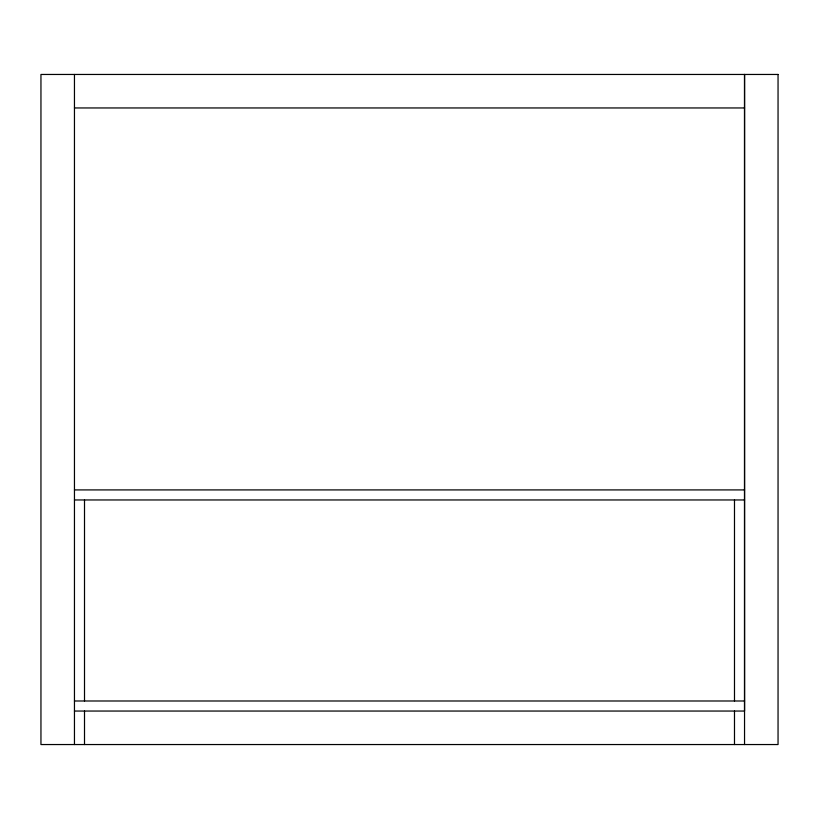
<?xml version="1.0" encoding="UTF-8"?>
<svg xmlns="http://www.w3.org/2000/svg" width="819" height="819" viewBox="0 0 819 819"><rect width="100%" height="100%" fill="white"/><g stroke="black" fill="none" stroke-linecap="round" stroke-linejoin="round"><path stroke-width="1.23" d="M744.543 744.543L744.543 74.457L744.543 711.046L74.457 711.046M74.457 107.954L744.543 107.954M74.457 489.916L744.543 489.916M74.457 499.959L744.543 499.959M74.457 700.992L744.543 700.992M734.489 499.959L734.489 700.992M734.489 711.046L734.489 744.543M84.511 499.959L84.511 700.992M84.511 711.046L84.511 744.543M74.457 74.457L74.457 744.543M778.05 74.457L40.95 74.457L40.95 744.543L778.05 744.543L778.05 74.457"/></g></svg>
